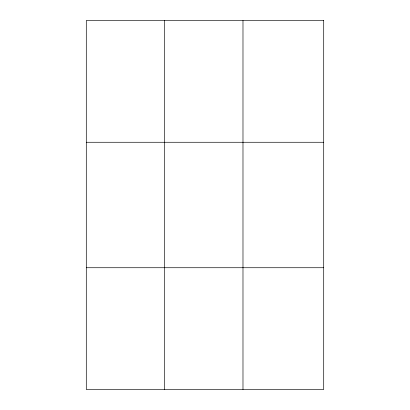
<?xml version="1.0" encoding="UTF-8"?>
<svg xmlns="http://www.w3.org/2000/svg" width="410" height="410" viewBox="0 0 410 410"><rect width="100%" height="100%" fill="white"/><g stroke="black" fill="none" stroke-linecap="round" stroke-linejoin="round"><path stroke-width="0.61" d="M164.641 389.5L164.641 20.5M242.986 389.5L242.986 20.5M86.295 142.27L323.705 142.27M86.295 267.73L323.705 267.73M323.705 20.5L323.705 389.5L86.295 389.5L86.295 20.5L323.705 20.5"/></g></svg>
